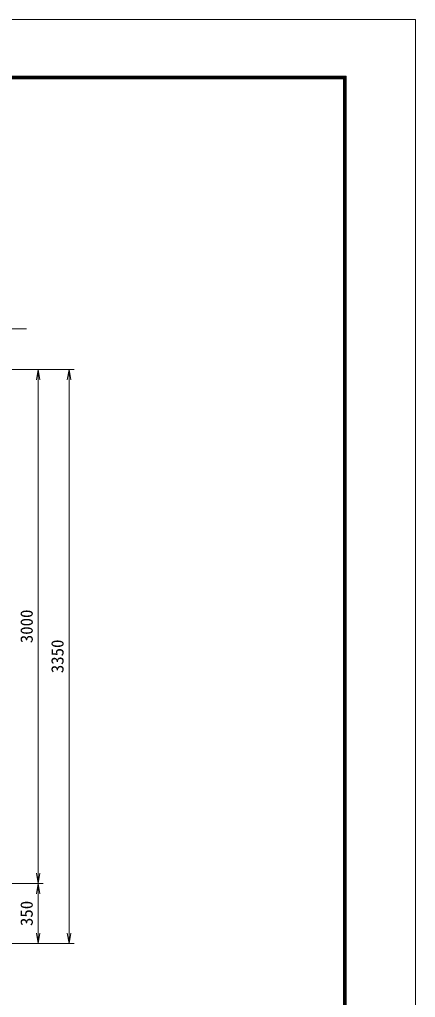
# Model space of a CAD drawing. Units: millimetres, scale not verified. Extents: x -6300 to 6300, y -4455 to 4455.
# Drawn here: x 3990 to 6300, y -1251 to 4455 of the extents above; entities that cross this region are included whole.
import ezdxf
from ezdxf.enums import TextEntityAlignment as Align

# ---------------------------------------------------------------- set-up
doc = ezdxf.new("R2010")
doc.units = ezdxf.units.MM
doc.header["$LTSCALE"] = 30
for name, color, linetype, lineweight in [('0-7_D-STR-DIM', 7, 'Continuous', 9), ('0-8_0', 7, 'Continuous', 9), ('0-9_D-STR-TXT', 7, 'Continuous', 9), ('0-B_D-TTL', 7, 'Continuous', 9)]:
    doc.layers.add(name, color=color, linetype=linetype, lineweight=lineweight)
doc.styles.add('ＭＳ ゴシック', font='')
doc.styles.get('ＭＳ ゴシック').set_extended_font_data('MS Gothic')

# ---------------------------------------------------------------- blocks, each defined once
blk = doc.blocks.new('_Open')
at = {"layer": '0-8_0'}
blk.add_line((-30, 5), (0, 0), dxfattribs=at)
blk.add_lwpolyline([(-30, -5), (0, 0), (-30, 0)], dxfattribs=at)

msp = doc.modelspace()

# ---------------------------------------------------------------- linework, layer by layer
at = {"layer": '0-7_D-STR-DIM'}
for p, q in [((3469.08, 2413.51), (4129.08, 2413.51)), ((3469.08, 2413.51), (4309.08, 2413.51)), ((4099.08, -526.49), (4099.08, 2353.51)), ((4279.08, -876.49), (4279.08, 2353.51)), ((3319.08, -586.49), (4129.08, -586.49)), ((3319.08, -586.49), (4129.08, -586.49)), ((4099.08, -646.49), (4099.08, -876.49)), ((3149.33, -936.49), (4309.08, -936.49)), ((3149.33, -936.49), (4129.08, -936.49))]:
    msp.add_line(p, q, dxfattribs=at)
at = {"layer": '0-9_D-STR-TXT'}
msp.add_lwpolyline([(4030.69, 2650.61), (3226.81, 2650.61), (3094.95, 2324.84)], dxfattribs=at)
at = {"layer": '0-B_D-TTL', "color": 2, "lineweight": 18}
msp.add_lwpolyline([(-6300, 4455), (6300, 4455), (6300, -4455), (-6300, -4455)], close=True, dxfattribs=at)
at = {"layer": '0-B_D-TTL'}
for points in [[(-5895, 4125), (5895, 4125), (5895, -4125), (-5895, -4125)], [(-5891.25, 4121.25), (5891.25, 4121.25), (5891.25, -4121.25), (-5891.25, -4121.25)], [(-5887.5, 4117.5), (5887.5, 4117.5), (5887.5, -4117.5), (-5887.5, -4117.5)], [(-5883.75, 4113.75), (5883.75, 4113.75), (5883.75, -4113.75), (-5883.75, -4113.75)], [(-5880, 4110), (5880, 4110), (5880, -4110), (-5880, -4110)]]:
    msp.add_lwpolyline(points, close=True, dxfattribs=at)

# ---------------------------------------------------------------- block references
at = {"layer": '0-7_D-STR-DIM', "xscale": 2, "yscale": 2}
for p, rotation in [((4099.08, 2413.51), 90), ((4279.08, 2413.51), 90), ((4099.08, -586.49), 270), ((4099.08, -586.49), 90), ((4099.08, -936.49), 270), ((4279.08, -936.49), 270)]:
    msp.add_blockref('_Open', p, dxfattribs=dict(at, rotation=rotation))

# ---------------------------------------------------------------- texts
at = {"layer": '0-7_D-STR-DIM', "style": 'ＭＳ ゴシック'}
for s, p in [('3000', (4088.95, 815.82)), ('3350', (4268.95, 640.82)), ('350', (4088.95, -834.8))]:
    msp.add_text(s, height=72.14, rotation=90, dxfattribs=at).set_placement(p, align=Align.BOTTOM_LEFT)

doc.saveas('drawing.dxf')
